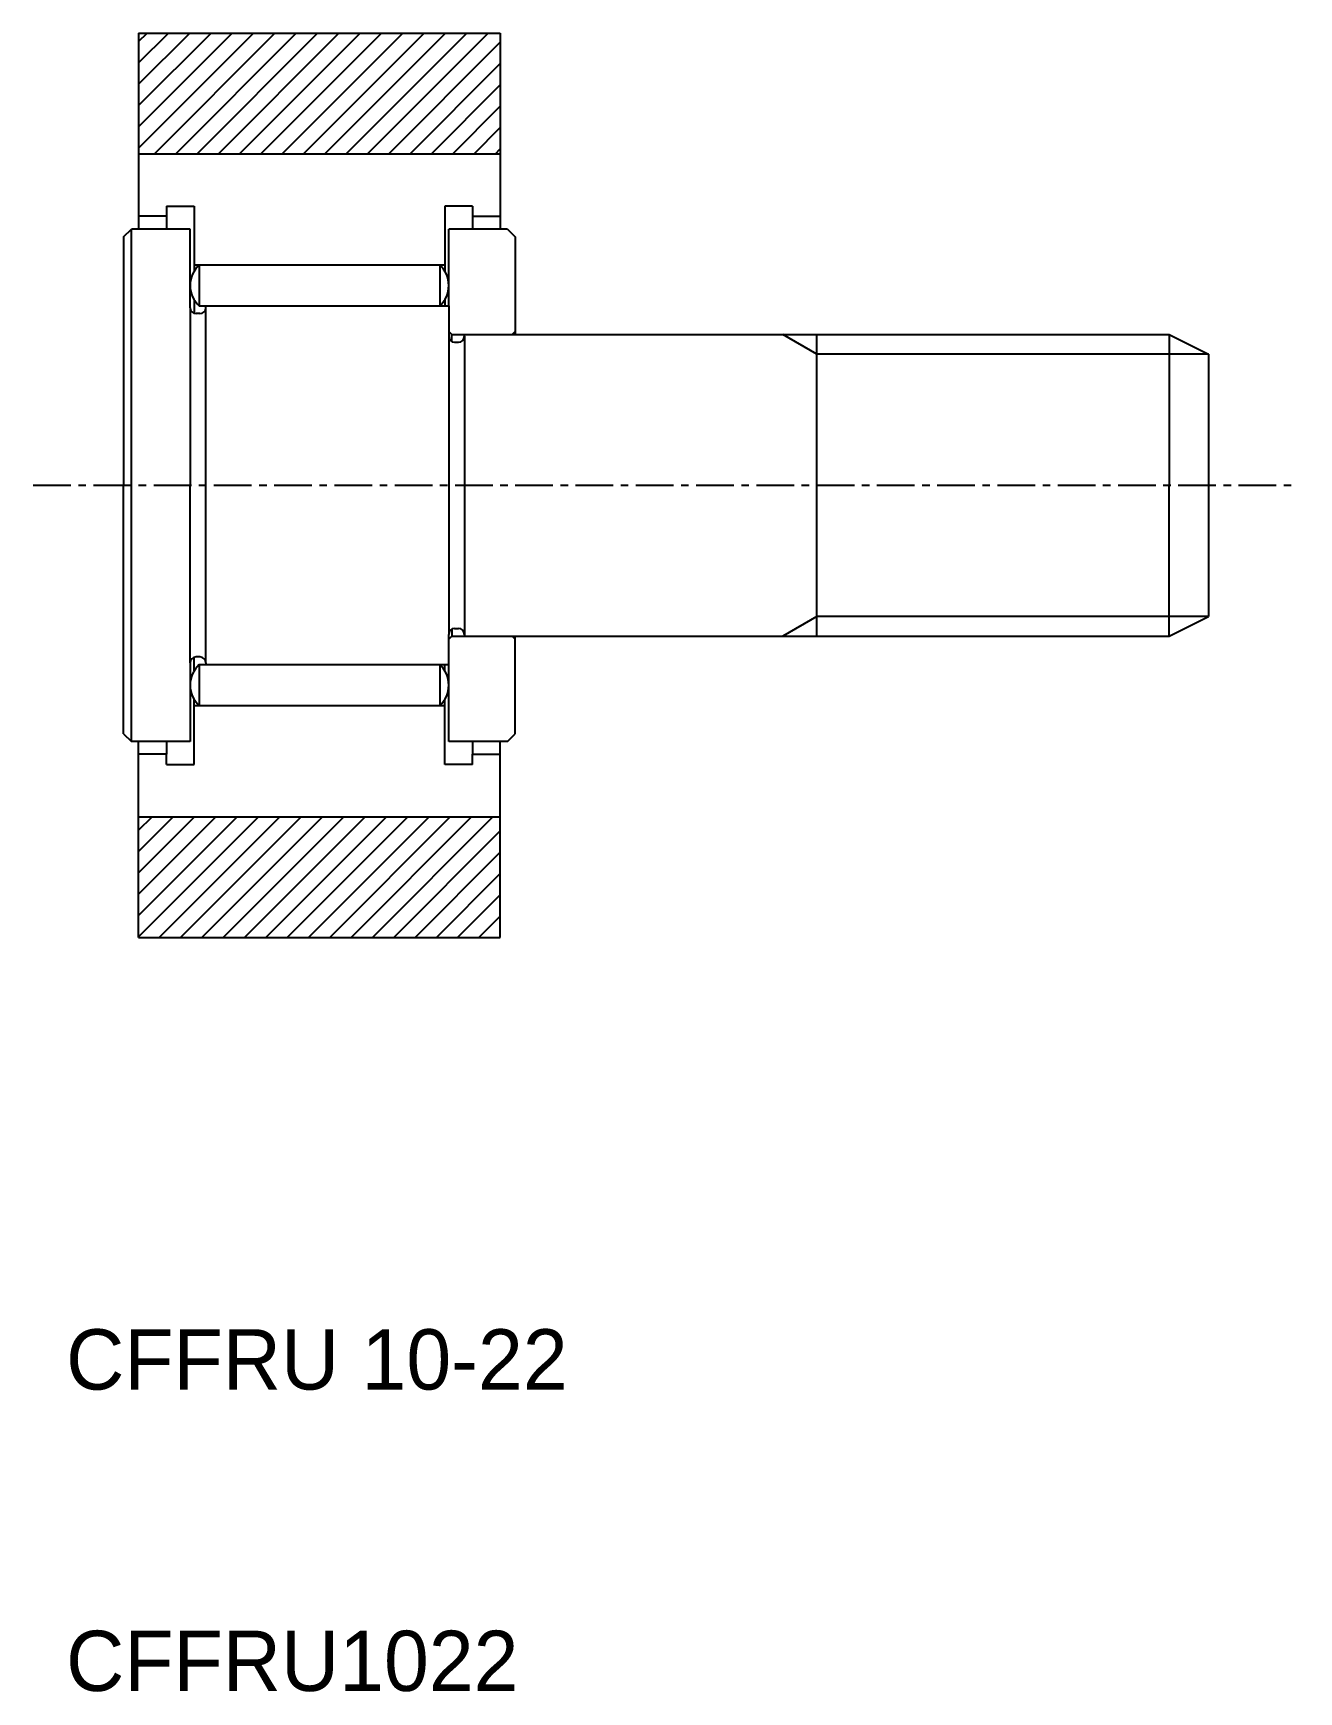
# Model space of a CAD drawing. Extents: x 148 to 190, y 84.9 to 139.9.
import ezdxf

# ---------------------------------------------------------------- set-up
doc = ezdxf.new("R2010")
doc.units = 0
doc.linetypes.add('CENTER', pattern=[2, 1.25, -0.25, 0.25, -0.25])
doc.layers.get('0').update_dxf_attribs({"linetype": 'CONTINUOUS'})
doc.layers.add('CENTER', color=1, linetype='CENTER')
doc.layers.add('HATCH', color=3, linetype='CONTINUOUS')

msp = doc.modelspace()

# ---------------------------------------------------------------- linework, layer by layer
for p, q in [((151.498, 139.901), (163.498, 139.901)), ((151.498, 139.901), (151.498, 133.401)), ((163.498, 139.901), (163.498, 133.401)), ((151.498, 135.901), (163.498, 135.901)), ((152.418, 133.826), (151.498, 133.826)), ((152.418, 134.166), (153.338, 134.166)), ((152.418, 134.166), (152.418, 133.826)), ((152.418, 133.826), (152.418, 133.401)), ((153.338, 134.166), (153.338, 132.211)), ((162.578, 134.166), (161.658, 134.166)), ((161.658, 134.166), (161.658, 132.211)), ((162.578, 134.166), (162.578, 133.826)), ((162.578, 133.826), (163.498, 133.826)), ((162.578, 133.826), (162.578, 133.401)), ((150.998, 133.141), (151.258, 133.401)), ((151.258, 116.401), (151.258, 133.401)), ((153.208, 133.401), (151.258, 133.401)), ((153.208, 130.791), (153.208, 133.401)), ((163.738, 133.401), (161.788, 133.401)), ((161.788, 130.851), (161.788, 133.401)), ((163.738, 133.401), (163.998, 133.141)), ((150.998, 133.141), (150.998, 124.901)), ((163.998, 133.141), (163.998, 129.901)), ((153.338, 132.211), (153.338, 132.003)), ((153.338, 132.211), (153.508, 132.211)), ((153.508, 132.211), (161.488, 132.211)), ((153.508, 132.211), (153.508, 130.851)), ((161.488, 132.211), (161.488, 130.851)), ((161.488, 132.211), (161.658, 132.211)), ((161.658, 132.211), (161.658, 132.003)), ((153.338, 131.06), (153.338, 130.608)), ((161.658, 131.06), (161.658, 130.851)), ((153.208, 130.791), (153.208, 124.901)), ((153.533, 130.596), (153.403, 130.596)), ((153.508, 130.851), (161.488, 130.851)), ((153.728, 130.791), (153.728, 130.851)), ((153.728, 119.011), (153.728, 130.791)), ((161.488, 130.851), (161.788, 130.851)), ((161.788, 130.851), (161.788, 129.846)), ((161.888, 129.901), (161.788, 130.001)), ((161.888, 129.901), (162.308, 129.901)), ((161.888, 129.676), (161.888, 129.901)), ((162.308, 129.901), (185.698, 129.901)), ((162.308, 129.846), (162.308, 129.901)), ((163.898, 129.901), (163.998, 130.001)), ((173.998, 119.901), (173.998, 129.901)), ((185.698, 129.901), (186.998, 129.251)), ((185.698, 129.901), (185.698, 124.901)), ((161.788, 129.846), (161.788, 119.956)), ((161.983, 129.651), (162.113, 129.651)), ((162.308, 129.846), (162.308, 119.956)), ((186.998, 129.251), (186.998, 120.551)), ((150.998, 116.661), (150.998, 124.901)), ((153.208, 119.011), (153.208, 124.901)), ((185.698, 119.901), (185.698, 124.901)), ((185.698, 119.901), (186.998, 120.551)), ((161.888, 120.127), (161.888, 119.901)), ((161.983, 120.151), (162.113, 120.151)), ((161.788, 119.901), (161.788, 119.956)), ((161.788, 118.951), (161.788, 119.901)), ((161.888, 119.901), (161.788, 119.801)), ((161.888, 119.901), (162.308, 119.901)), ((162.308, 119.956), (162.308, 119.901)), ((162.308, 119.901), (185.698, 119.901)), ((163.898, 119.901), (163.998, 119.801)), ((163.998, 116.661), (163.998, 119.901)), ((153.208, 119.011), (153.208, 116.401)), ((153.338, 118.743), (153.338, 119.195)), ((153.533, 119.206), (153.403, 119.206)), ((153.508, 118.951), (161.488, 118.951)), ((153.508, 118.951), (153.508, 117.591)), ((153.728, 119.011), (153.728, 118.951)), ((161.488, 118.951), (161.488, 117.591)), ((161.488, 118.951), (161.788, 118.951)), ((161.658, 118.743), (161.658, 118.951)), ((161.788, 116.401), (161.788, 118.951)), ((153.338, 117.591), (153.338, 117.8)), ((161.658, 117.591), (161.658, 117.8)), ((153.338, 115.636), (153.338, 117.591)), ((153.338, 117.591), (153.508, 117.591)), ((153.508, 117.591), (161.488, 117.591)), ((161.488, 117.591), (161.658, 117.591)), ((161.658, 115.636), (161.658, 117.591)), ((150.998, 116.661), (151.258, 116.401)), ((163.738, 116.401), (163.998, 116.661)), ((153.208, 116.401), (151.258, 116.401)), ((151.498, 109.901), (151.498, 116.401)), ((152.418, 116.401), (152.418, 115.976)), ((163.738, 116.401), (161.788, 116.401)), ((162.578, 116.401), (162.578, 115.976)), ((163.498, 109.901), (163.498, 116.401)), ((152.418, 115.976), (151.498, 115.976)), ((152.418, 115.636), (152.418, 115.976)), ((152.418, 115.636), (153.338, 115.636)), ((162.578, 115.636), (161.658, 115.636)), ((162.578, 115.976), (163.498, 115.976)), ((162.578, 115.636), (162.578, 115.976)), ((151.498, 113.901), (163.498, 113.901)), ((151.498, 109.901), (163.498, 109.901))]:
    msp.add_line(p, q)
at = {"color": 3}
for p, q in [((173.998, 129.251), (172.872, 129.901)), ((186.998, 129.251), (173.998, 129.251)), ((173.998, 120.551), (172.872, 119.901)), ((186.998, 120.551), (173.998, 120.551))]:
    msp.add_line(p, q, dxfattribs=at)
for centre, radius, start, end in [((154.129, 131.531), 0.921, 132.3881, 227.6119), ((160.867, 131.531), 0.921, 312.3881, 47.6119), ((153.403, 130.791), 0.195, 180, 270), ((153.533, 130.791), 0.195, 270, 0), ((161.983, 129.846), 0.195, 180, 270), ((162.113, 129.846), 0.195, 270, 0), ((161.983, 119.956), 0.195, 90, 180), ((162.113, 119.956), 0.195, 0, 90), ((153.403, 119.011), 0.195, 90, 180), ((154.129, 118.271), 0.921, 132.3881, 227.6119), ((153.533, 119.011), 0.195, 0, 90), ((160.867, 118.271), 0.921, 312.3881, 47.6119)]:
    msp.add_arc(centre, radius, start, end)
at = {"layer": 'CENTER', "color": 1, "linetype": 'CENTER'}
msp.add_line((147.998, 124.901), (189.998, 124.901), dxfattribs=at)
at = {"layer": 'HATCH'}
for p, q in [((151.498, 136.085), (155.314, 139.901)), ((151.498, 136.792), (154.607, 139.901)), ((151.498, 137.499), (153.9, 139.901)), ((151.498, 138.206), (153.193, 139.901)), ((151.498, 138.914), (152.486, 139.901)), ((151.498, 139.621), (151.779, 139.901)), ((152.021, 135.901), (156.021, 139.901)), ((152.729, 135.901), (156.729, 139.901)), ((153.436, 135.901), (157.436, 139.901)), ((154.143, 135.901), (158.143, 139.901)), ((154.85, 135.901), (158.85, 139.901)), ((155.557, 135.901), (159.557, 139.901)), ((156.264, 135.901), (160.264, 139.901)), ((156.971, 135.901), (160.971, 139.901)), ((157.678, 135.901), (161.678, 139.901)), ((158.385, 135.901), (162.385, 139.901)), ((159.093, 135.901), (163.093, 139.901)), ((159.8, 135.901), (163.498, 139.6)), ((160.507, 135.901), (163.498, 138.893)), ((161.214, 135.901), (163.498, 138.186)), ((161.921, 135.901), (163.498, 137.479)), ((162.628, 135.901), (163.498, 136.771)), ((163.335, 135.901), (163.498, 136.064)), ((151.498, 109.922), (155.477, 113.901)), ((151.498, 110.629), (154.77, 113.901)), ((151.498, 111.336), (154.063, 113.901)), ((151.498, 112.044), (153.356, 113.901)), ((151.498, 112.751), (152.649, 113.901)), ((151.498, 113.458), (151.942, 113.901)), ((152.184, 109.901), (156.184, 113.901)), ((152.892, 109.901), (156.892, 113.901)), ((153.599, 109.901), (157.599, 113.901)), ((154.306, 109.901), (158.306, 113.901)), ((155.013, 109.901), (159.013, 113.901)), ((155.72, 109.901), (159.72, 113.901)), ((156.427, 109.901), (160.427, 113.901)), ((157.134, 109.901), (161.134, 113.901)), ((157.841, 109.901), (161.841, 113.901)), ((158.548, 109.901), (162.548, 113.901)), ((159.255, 109.901), (163.255, 113.901)), ((159.963, 109.901), (163.498, 113.437)), ((160.67, 109.901), (163.498, 112.73)), ((161.377, 109.901), (163.498, 112.023)), ((162.084, 109.901), (163.498, 111.316)), ((162.791, 109.901), (163.498, 110.608))]:
    msp.add_line(p, q, dxfattribs=at)

# ---------------------------------------------------------------- texts
for s, p in [('CFFRU 10-22', (149.091, 94.901)), ('CFFRU1022', (149.091, 84.901))]:
    msp.add_text(s, height=2).set_placement(p)

doc.saveas('drawing.dxf')
